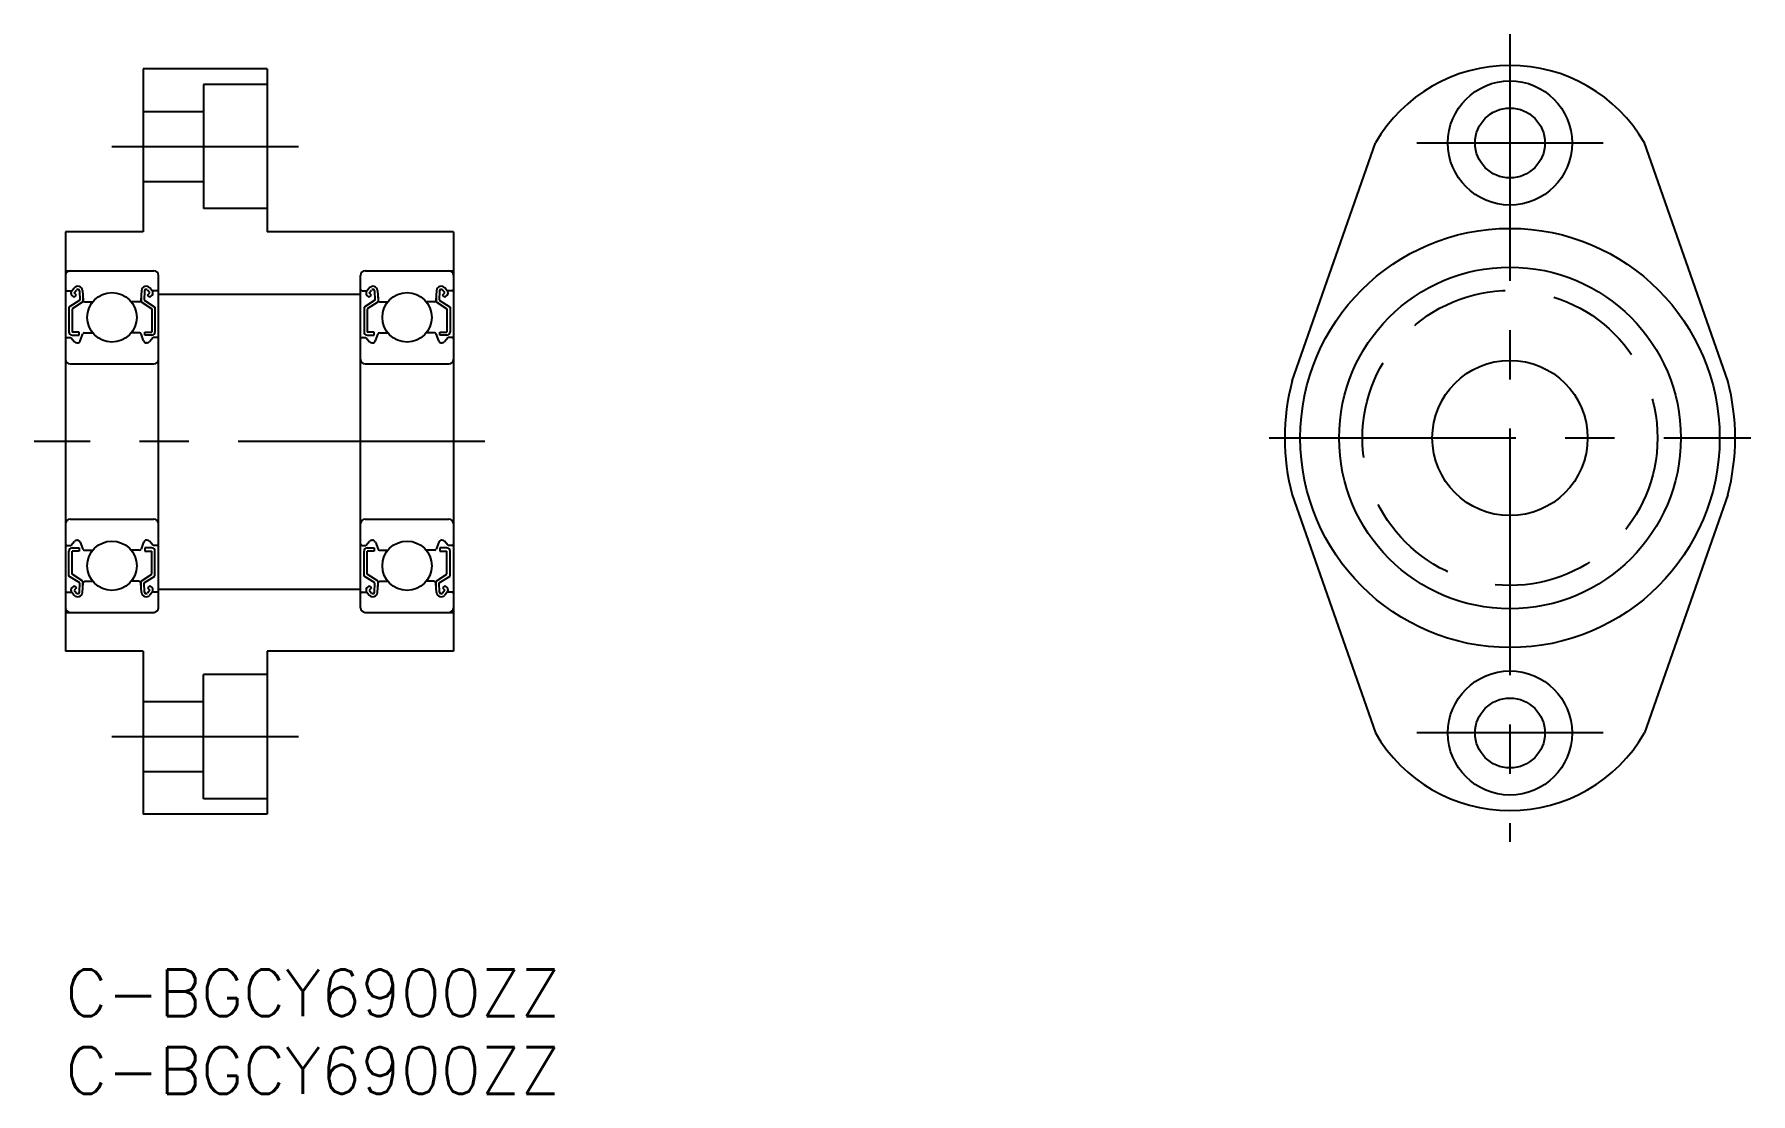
# Model space of a CAD drawing. Extents: x -2 to 109, y -8 to 60.
import ezdxf

# ---------------------------------------------------------------- set-up
doc = ezdxf.new("R2010")
doc.units = 0
doc.header["$LTSCALE"] = 0.5
doc.linetypes.add('CENTER', pattern=[50.8, 31.75, -6.35, 6.35, -6.35])
doc.linetypes.add('DASHED', pattern=[19.05, 12.7, -6.35])
for name, color, linetype in [('MSM_CENTER', 1, 'CENTER'), ('MSM_CONTINUOUS', 7, 'CONTINUOUS'), ('MSM_DASHED', 4, 'DASHED'), ('MSM_PART_NUMBER', 7, 'CONTINUOUS')]:
    doc.layers.add(name, color=color, linetype=linetype)
doc.styles.get("Standard").update_dxf_attribs({"font": 'txt.shx', "height": 3, "bigfont": 'bigfont.shx'})

# ---------------------------------------------------------------- blocks, each defined once
blk = doc.blocks.new('*U27')
at = {"layer": 'MSM_PART_NUMBER'}
blk.add_text('C-BGCY6900ZZ', height=3, dxfattribs=at).set_placement((0, -3))
blk = doc.blocks.new('*U28')
at = {"layer": 'MSM_PART_NUMBER'}
blk.add_text('C-BGCY6900ZZ', height=3, dxfattribs=at).set_placement((0, -8))

msp = doc.modelspace()

# ---------------------------------------------------------------- linework, layer by layer
at = {"layer": 'MSM_CENTER'}
for p, q in [((93.02, 60.23), (93.02, 8.23)), ((87.02, 53.23), (99.02, 53.23)), ((3, 53), (15, 53)), ((27, 34), (-2, 34)), ((77.52, 34.23), (108.52, 34.23)), ((3, 15), (15, 15)), ((99.02, 15.23), (87.02, 15.23))]:
    msp.add_line(p, q, dxfattribs=at)
at = {"layer": 'MSM_CONTINUOUS'}
for p, q in [((5, 58), (5, 47.5)), ((13, 58), (5, 58)), ((13, 58), (13, 47.5)), ((13, 57), (8.9, 57)), ((8.9, 57), (8.9, 49)), ((5, 55.25), (8.9, 55.25)), ((78.99, 37.9), (84.36, 53.23)), ((107.05, 37.9), (101.68, 53.23)), ((5, 50.75), (8.9, 50.75)), ((13, 49), (8.9, 49)), ((5, 47.5), (0, 47.5)), ((0, 47.5), (0, 20.5)), ((25, 47.5), (13, 47.5)), ((25, 47.5), (25, 20.5)), ((0, 45), (5.7, 45)), ((6, 23.3), (6, 44.7)), ((19, 23.3), (19, 44.7)), ((19.3, 45), (25, 45)), ((0.1, 43.7), (0.41, 43.7)), ((0.41, 43.7), (0.57, 43.89)), ((0.56, 43.29), (0.42, 43.43)), ((0.56, 43.57), (0.72, 43.76)), ((0.71, 43.43), (0.56, 43.57)), ((0.56, 43.29), (0.71, 43.43)), ((0.9, 43.7), (0.93, 43.1)), ((1.1, 43.72), (1.15, 43.09)), ((1.13, 43.33), (1.13, 42.99)), ((4.9, 43.72), (4.85, 43.09)), ((4.87, 43.33), (4.87, 42.99)), ((5.1, 43.7), (5.07, 43.1)), ((5.44, 43.57), (5.28, 43.76)), ((5.29, 43.43), (5.44, 43.57)), ((5.44, 43.29), (5.29, 43.43)), ((5.59, 43.7), (5.43, 43.89)), ((5.44, 43.29), (5.58, 43.43)), ((5.9, 43.7), (5.59, 43.7)), ((6, 43.5), (19, 43.5)), ((19.1, 43.7), (19.41, 43.7)), ((19.41, 43.7), (19.57, 43.89)), ((19.56, 43.29), (19.42, 43.43)), ((19.56, 43.57), (19.72, 43.76)), ((19.71, 43.43), (19.56, 43.57)), ((19.56, 43.29), (19.71, 43.43)), ((19.9, 43.7), (19.93, 43.1)), ((20.1, 43.72), (20.15, 43.09)), ((20.13, 43.33), (20.13, 42.99)), ((23.9, 43.72), (23.85, 43.09)), ((23.87, 43.33), (23.87, 42.99)), ((24.1, 43.7), (24.07, 43.1)), ((24.44, 43.57), (24.28, 43.76)), ((24.29, 43.43), (24.44, 43.57)), ((24.44, 43.29), (24.29, 43.43)), ((24.59, 43.7), (24.43, 43.89)), ((24.44, 43.29), (24.58, 43.43)), ((24.9, 43.7), (24.59, 43.7)), ((0.93, 43.1), (0.23, 42.66)), ((0.23, 42.66), (0.23, 41.05)), ((1.13, 42.99), (0.43, 42.55)), ((0.43, 42.55), (0.43, 41.05)), ((1.25, 43), (1.77, 43)), ((4.75, 43), (4.23, 43)), ((4.87, 42.99), (5.57, 42.55)), ((5.07, 43.1), (5.77, 42.66)), ((5.57, 42.55), (5.57, 41.05)), ((5.77, 42.66), (5.77, 41.05)), ((19.93, 43.1), (19.23, 42.66)), ((19.23, 42.66), (19.23, 41.05)), ((20.13, 42.99), (19.43, 42.55)), ((19.43, 42.55), (19.43, 41.05)), ((20.25, 43), (20.77, 43)), ((23.75, 43), (23.23, 43)), ((23.87, 42.99), (24.57, 42.55)), ((24.07, 43.1), (24.77, 42.66)), ((24.57, 42.55), (24.57, 41.05)), ((24.77, 42.66), (24.77, 41.05)), ((0.88, 41.05), (0.43, 41.05)), ((0.88, 40.85), (0.88, 41.05)), ((0.96, 40.48), (1.13, 40.93)), ((1.22, 41), (1.77, 41)), ((4.78, 41), (4.23, 41)), ((5.04, 40.48), (4.87, 40.93)), ((5.12, 40.85), (5.12, 41.05)), ((5.12, 41.05), (5.57, 41.05)), ((19.88, 41.05), (19.43, 41.05)), ((19.88, 40.85), (19.88, 41.05)), ((19.96, 40.48), (20.13, 40.93)), ((20.22, 41), (20.77, 41)), ((23.78, 41), (23.23, 41)), ((24.04, 40.48), (23.87, 40.93)), ((24.12, 40.85), (24.12, 41.05)), ((24.12, 41.05), (24.57, 41.05)), ((0.1, 40.7), (0.35, 40.7)), ((0.35, 40.7), (0.58, 40.42)), ((0.43, 40.85), (0.88, 40.85)), ((0.74, 40.35), (0.77, 40.35)), ((5.57, 40.85), (5.12, 40.85)), ((5.26, 40.35), (5.23, 40.35)), ((5.65, 40.7), (5.42, 40.42)), ((5.9, 40.7), (5.65, 40.7)), ((19.1, 40.7), (19.35, 40.7)), ((19.35, 40.7), (19.58, 40.42)), ((19.43, 40.85), (19.88, 40.85)), ((19.74, 40.35), (19.77, 40.35)), ((24.57, 40.85), (24.12, 40.85)), ((24.26, 40.35), (24.23, 40.35)), ((24.65, 40.7), (24.42, 40.42)), ((24.9, 40.7), (24.65, 40.7)), ((0.3, 39), (5.7, 39)), ((19.3, 39), (24.7, 39)), ((78.99, 30.56), (84.36, 15.23)), ((107.05, 30.56), (101.68, 15.23)), ((0.3, 29), (5.7, 29)), ((19.3, 29), (24.7, 29)), ((0.74, 27.65), (0.77, 27.65)), ((5.26, 27.65), (5.23, 27.65)), ((19.74, 27.65), (19.77, 27.65)), ((24.26, 27.65), (24.23, 27.65)), ((0.1, 27.3), (0.35, 27.3)), ((0.23, 25.34), (0.23, 26.95)), ((0.35, 27.3), (0.58, 27.58)), ((0.43, 27.15), (0.88, 27.15)), ((0.43, 25.45), (0.43, 26.95)), ((0.88, 26.95), (0.43, 26.95)), ((0.88, 27.15), (0.88, 26.95)), ((0.96, 27.52), (1.13, 27.07)), ((1.22, 27), (1.77, 27)), ((4.78, 27), (4.23, 27)), ((5.04, 27.52), (4.87, 27.07)), ((5.12, 27.15), (5.12, 26.95)), ((5.57, 27.15), (5.12, 27.15)), ((5.12, 26.95), (5.57, 26.95)), ((5.65, 27.3), (5.42, 27.58)), ((5.57, 25.45), (5.57, 26.95)), ((5.9, 27.3), (5.65, 27.3)), ((5.77, 25.34), (5.77, 26.95)), ((19.1, 27.3), (19.35, 27.3)), ((19.23, 25.34), (19.23, 26.95)), ((19.35, 27.3), (19.58, 27.58)), ((19.43, 27.15), (19.88, 27.15)), ((19.43, 25.45), (19.43, 26.95)), ((19.88, 26.95), (19.43, 26.95)), ((19.88, 27.15), (19.88, 26.95)), ((19.96, 27.52), (20.13, 27.07)), ((20.22, 27), (20.77, 27)), ((23.78, 27), (23.23, 27)), ((24.04, 27.52), (23.87, 27.07)), ((24.12, 27.15), (24.12, 26.95)), ((24.57, 27.15), (24.12, 27.15)), ((24.12, 26.95), (24.57, 26.95)), ((24.65, 27.3), (24.42, 27.58)), ((24.57, 25.45), (24.57, 26.95)), ((24.9, 27.3), (24.65, 27.3)), ((24.77, 25.34), (24.77, 26.95)), ((1.13, 25.01), (0.43, 25.45)), ((4.87, 25.01), (5.57, 25.45)), ((20.13, 25.01), (19.43, 25.45)), ((23.87, 25.01), (24.57, 25.45)), ((0.93, 24.9), (0.23, 25.34)), ((0.56, 24.71), (0.42, 24.57)), ((0.56, 24.71), (0.71, 24.57)), ((0.71, 24.57), (0.56, 24.43)), ((0.56, 24.43), (0.72, 24.24)), ((0.9, 24.3), (0.93, 24.9)), ((1.1, 24.28), (1.15, 24.91)), ((1.13, 24.67), (1.13, 25.01)), ((1.25, 25), (1.77, 25)), ((4.75, 25), (4.23, 25)), ((4.9, 24.28), (4.85, 24.91)), ((4.87, 24.67), (4.87, 25.01)), ((5.07, 24.9), (5.77, 25.34)), ((5.1, 24.3), (5.07, 24.9)), ((5.44, 24.43), (5.28, 24.24)), ((5.44, 24.71), (5.29, 24.57)), ((5.29, 24.57), (5.44, 24.43)), ((5.44, 24.71), (5.58, 24.57)), ((6, 24.5), (19, 24.5)), ((19.93, 24.9), (19.23, 25.34)), ((19.56, 24.71), (19.42, 24.57)), ((19.56, 24.71), (19.71, 24.57)), ((19.71, 24.57), (19.56, 24.43)), ((19.56, 24.43), (19.72, 24.24)), ((19.9, 24.3), (19.93, 24.9)), ((20.1, 24.28), (20.15, 24.91)), ((20.13, 24.67), (20.13, 25.01)), ((20.25, 25), (20.77, 25)), ((23.75, 25), (23.23, 25)), ((23.9, 24.28), (23.85, 24.91)), ((23.87, 24.67), (23.87, 25.01)), ((24.07, 24.9), (24.77, 25.34)), ((24.1, 24.3), (24.07, 24.9)), ((24.44, 24.43), (24.28, 24.24)), ((24.44, 24.71), (24.29, 24.57)), ((24.29, 24.57), (24.44, 24.43)), ((24.44, 24.71), (24.58, 24.57)), ((0.1, 24.3), (0.41, 24.3)), ((0.41, 24.3), (0.57, 24.11)), ((5.59, 24.3), (5.43, 24.11)), ((5.9, 24.3), (5.59, 24.3)), ((19.1, 24.3), (19.41, 24.3)), ((19.41, 24.3), (19.57, 24.11)), ((24.59, 24.3), (24.43, 24.11)), ((24.9, 24.3), (24.59, 24.3)), ((0, 23), (5.7, 23)), ((19.3, 23), (25, 23)), ((5, 20.5), (0, 20.5)), ((5, 20.5), (5, 10)), ((25, 20.5), (13, 20.5)), ((13, 20.5), (13, 10)), ((13, 19), (8.9, 19)), ((8.9, 11), (8.9, 19)), ((5, 17.25), (8.9, 17.25)), ((5, 12.75), (8.9, 12.75)), ((13, 10), (5, 10)), ((13, 11), (8.9, 11))]:
    msp.add_line(p, q, dxfattribs=at)
for centre, radius in [((93.02, 53.23), 4), ((93.02, 53.23), 2.25), ((93.02, 34.23), 13.5), ((93.02, 34.23), 11), ((3, 42), 1.59), ((22, 42), 1.59), ((93.02, 34.23), 5), ((3, 26), 1.59), ((22, 26), 1.59), ((93.02, 15.23), 4), ((93.02, 15.23), 2.25)]:
    msp.add_circle(centre, radius, dxfattribs=at)
for centre, radius, start, end in [((93.02, 48.23), 10, 30, 150), ((0.3, 44.7), 0.3, 90, 180), ((5.7, 44.7), 0.3, 0, 90), ((19.3, 44.7), 0.3, 90, 180), ((24.7, 44.7), 0.3, 0, 90), ((0.1, 43.8), 0.1, 180, 270), ((0.56, 43.57), 0.2, 139.9921, 225), ((0.8, 43.7), 0.3, 4.9357, 139.9921), ((0.8, 43.7), 0.1, 3.0863, 139.9614), ((5.2, 43.7), 0.3, 40.0079, 175.0643), ((5.2, 43.7), 0.1, 40.0386, 176.9137), ((5.44, 43.57), 0.2, 315, 40.0079), ((5.9, 43.8), 0.1, 270, 0), ((19.1, 43.8), 0.1, 180, 270), ((19.56, 43.57), 0.2, 139.9921, 225), ((19.8, 43.7), 0.3, 4.9357, 139.9921), ((19.8, 43.7), 0.1, 3.0863, 139.9614), ((24.2, 43.7), 0.3, 40.0079, 175.0643), ((24.2, 43.7), 0.1, 40.0386, 176.9137), ((24.44, 43.57), 0.2, 315, 40.0079), ((24.9, 43.8), 0.1, 270, 0), ((1.25, 43.1), 0.1, 184.9357, 269.9989), ((4.75, 43.1), 0.1, 270.0011, 355.0643), ((20.25, 43.1), 0.1, 184.9357, 269.9989), ((23.75, 43.1), 0.1, 270.0011, 355.0643), ((0.43, 41.05), 0.2, 180, 270), ((1.22, 40.9), 0.1, 90, 160.0568), ((4.78, 40.9), 0.1, 19.9432, 90), ((5.57, 41.05), 0.2, 270, 0), ((19.43, 41.05), 0.2, 180, 270), ((20.22, 40.9), 0.1, 90, 160.0568), ((23.78, 40.9), 0.1, 19.9432, 90), ((24.57, 41.05), 0.2, 270, 0), ((0.1, 40.6), 0.1, 90, 180), ((0.74, 40.55), 0.2, 219.9859, 270), ((0.77, 40.55), 0.2, 270, 340.0568), ((5.23, 40.55), 0.2, 199.9432, 270), ((5.26, 40.55), 0.2, 270, 320.0141), ((5.9, 40.6), 0.1, 0, 90), ((19.1, 40.6), 0.1, 90, 180), ((19.74, 40.55), 0.2, 219.9859, 270), ((19.77, 40.55), 0.2, 270, 340.0568), ((24.23, 40.55), 0.2, 199.9432, 270), ((24.26, 40.55), 0.2, 270, 320.0141), ((24.9, 40.6), 0.1, 0, 90), ((0.3, 39.3), 0.3, 180, 270), ((5.7, 39.3), 0.3, 270, 0), ((19.3, 39.3), 0.3, 180, 270), ((24.7, 39.3), 0.3, 270, 0), ((93.02, 34.23), 14.5, 165.3364, 194.6636), ((93.02, 34.23), 14.5, 345.3364, 14.6636), ((0.3, 28.7), 0.3, 90, 180), ((5.7, 28.7), 0.3, 0, 90), ((19.3, 28.7), 0.3, 90, 180), ((24.7, 28.7), 0.3, 0, 90), ((0.74, 27.45), 0.2, 90, 140.0141), ((0.77, 27.45), 0.2, 19.9432, 90), ((5.23, 27.45), 0.2, 90, 160.0568), ((5.26, 27.45), 0.2, 39.9859, 90), ((19.74, 27.45), 0.2, 90, 140.0141), ((19.77, 27.45), 0.2, 19.9432, 90), ((24.23, 27.45), 0.2, 90, 160.0568), ((24.26, 27.45), 0.2, 39.9859, 90), ((0.1, 27.4), 0.1, 180, 270), ((0.43, 26.95), 0.2, 90, 180), ((1.22, 27.1), 0.1, 199.9432, 270), ((4.78, 27.1), 0.1, 270, 340.0568), ((5.57, 26.95), 0.2, 0, 90), ((5.9, 27.4), 0.1, 270, 0), ((19.1, 27.4), 0.1, 180, 270), ((19.43, 26.95), 0.2, 90, 180), ((20.22, 27.1), 0.1, 199.9432, 270), ((23.78, 27.1), 0.1, 270, 340.0568), ((24.57, 26.95), 0.2, 0, 90), ((24.9, 27.4), 0.1, 270, 0), ((0.56, 24.43), 0.2, 135, 220.0079), ((1.25, 24.9), 0.1, 90.0011, 175.0643), ((4.75, 24.9), 0.1, 4.9357, 89.9989), ((5.44, 24.43), 0.2, 319.9921, 45), ((19.56, 24.43), 0.2, 135, 220.0079), ((20.25, 24.9), 0.1, 90.0011, 175.0643), ((23.75, 24.9), 0.1, 4.9357, 89.9989), ((24.44, 24.43), 0.2, 319.9921, 45), ((0.1, 24.2), 0.1, 90, 180), ((0.3, 23.3), 0.3, 180, 270), ((0.8, 24.3), 0.3, 220.0079, 355.0643), ((0.8, 24.3), 0.1, 220.0386, 356.9137), ((5.2, 24.3), 0.3, 184.9357, 319.9921), ((5.2, 24.3), 0.1, 183.0863, 319.9614), ((5.7, 23.3), 0.3, 270, 0), ((5.9, 24.2), 0.1, 0, 90), ((19.1, 24.2), 0.1, 90, 180), ((19.3, 23.3), 0.3, 180, 270), ((19.8, 24.3), 0.3, 220.0079, 355.0643), ((19.8, 24.3), 0.1, 220.0386, 356.9137), ((24.2, 24.3), 0.3, 184.9357, 319.9921), ((24.2, 24.3), 0.1, 183.0863, 319.9614), ((24.7, 23.3), 0.3, 270, 0), ((24.9, 24.2), 0.1, 0, 90), ((93.02, 20.23), 10, 210, 330)]:
    msp.add_arc(centre, radius, start, end, dxfattribs=at)
at = {"layer": 'MSM_DASHED'}
msp.add_circle((93.02, 34.23), 9.5, dxfattribs=at)

# ---------------------------------------------------------------- block references
at = {"layer": 'MSM_CONTINUOUS'}
for name in ['*U27', '*U28']:
    msp.add_blockref(name, (0, 0), dxfattribs=at)

doc.saveas('drawing.dxf')
